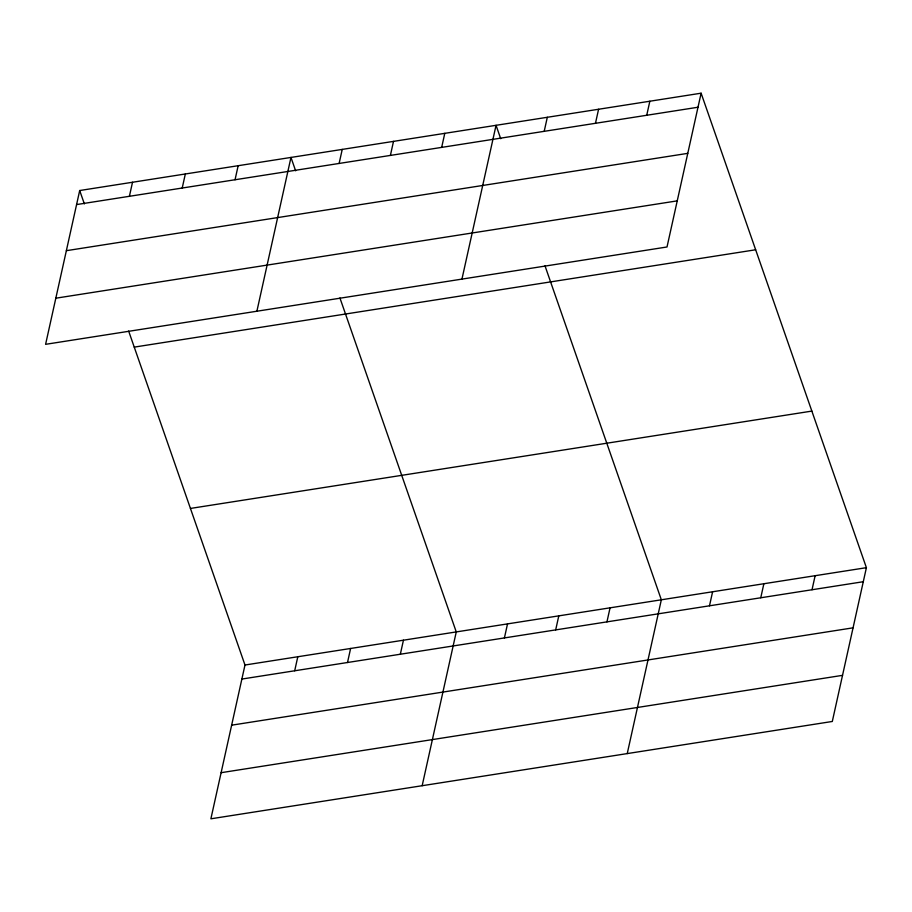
<?xml version="1.0" encoding="UTF-8"?>
<svg xmlns="http://www.w3.org/2000/svg" width="912" height="912" viewBox="0 0 912 912"><rect width="100%" height="100%" fill="white"/><g stroke="black" fill="none" stroke-linecap="round" stroke-linejoin="round"><path stroke-width="1.37" d="M79.697 190.528L45.6 344.326L667.014 246.981L701.111 93.195L79.697 190.528L84.36 203.912M129.401 196.297L132.514 182.263M182.218 188.032L185.33 173.987M235.045 179.755L238.157 165.71M256.888 311.231L290.974 157.434L295.636 170.818M339.127 163.453L342.239 149.408M128.649 331.056L244.986 665.019L210.889 818.805L832.303 721.472L866.4 567.674L701.111 93.195M390.393 155.416L393.505 141.383M294.69 670.787L297.802 656.743M441.67 147.391L444.782 133.346M347.506 662.511L350.618 648.466M461.951 279.106L496.048 125.32L500.711 138.704M400.334 654.235L403.446 640.201M544.202 131.328L547.314 117.283M422.165 785.711L456.262 631.925L339.925 297.962M595.468 123.302L598.58 109.258M504.416 637.933L507.528 623.888M646.733 115.265L649.846 101.232M555.682 629.907L558.794 615.862M606.947 621.87L610.06 607.837M627.239 753.586L661.337 599.8L545 265.837M709.49 605.807L712.603 591.774M760.756 597.782L763.868 583.737M812.022 589.745L815.134 575.711M76.585 204.573L697.999 107.24M66.359 250.686L687.773 153.353M55.826 298.201L677.24 200.868M134.235 347.119L755.66 249.774M190.437 508.44L811.851 411.095M244.986 665.019L866.4 567.674M241.874 679.052L863.288 581.719M231.648 725.177L853.062 627.832M221.114 772.692L842.528 675.347"/></g></svg>
